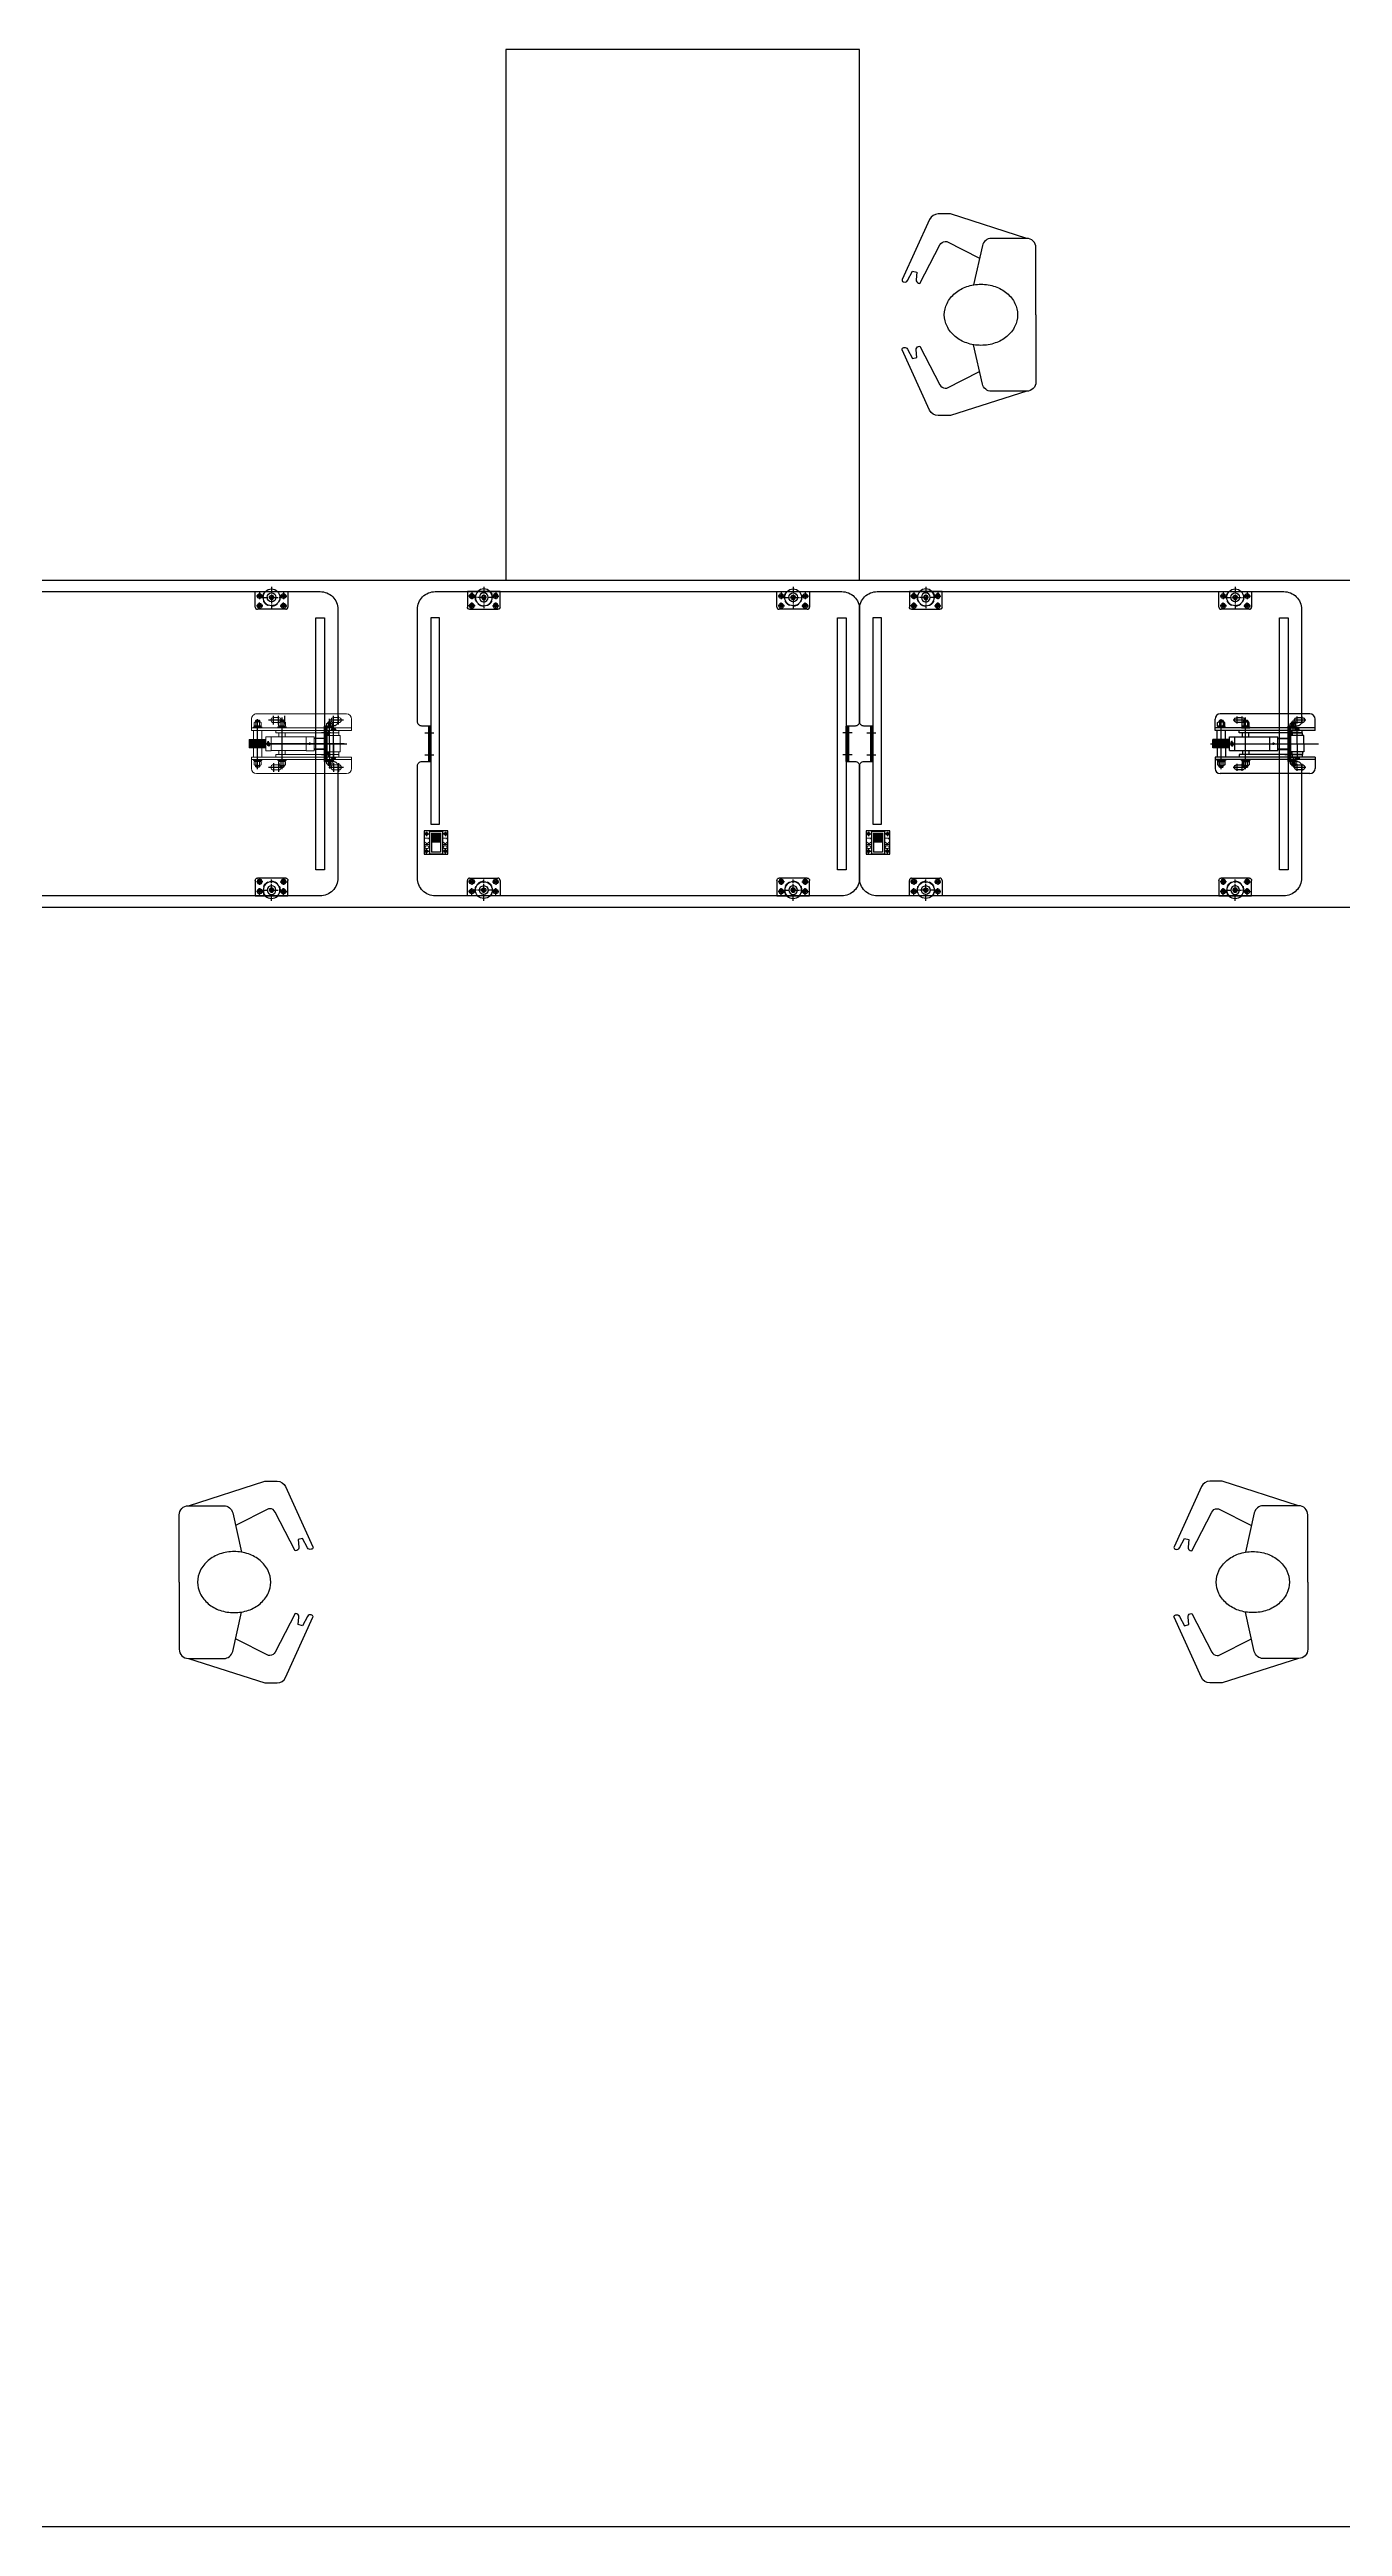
# Model space of a CAD drawing. Extents: x 539033 to 804858, y 468425 to 1263560.
# Drawn here: x 732643 to 735568, y 504839 to 510441 of the extents above; entities that cross this region are included whole.
import ezdxf

# ---------------------------------------------------------------- set-up
doc = ezdxf.new("R2010")
doc.units = 0
doc.header["$LTSCALE"] = 1000
doc.header["$MEASUREMENT"] = 0
for name, pattern in [('3', [5, 2.5, -1.25, 0, -1.25]), ('ACAD_ISO04W100', [30, 24, -3, 0, -3]), ('CENTER', [50.8, 31.75, -6.35, 6.35, -6.35]), ('CENTER2', [1.125, 0.75, -0.125, 0.125, -0.125]), ('CENTERX2', [4, 2.5, -0.5, 0.5, -0.5]), ('DASHDOT', [25.4, 12.7, -6.35, 0, -6.35]), ('DASHED', [0.75, 0.5, -0.25]), ('HIDDEN', [0.375, 0.25, -0.125])]:
    doc.linetypes.add(name, pattern=pattern)
doc.layers.get('0').update_dxf_attribs({"linetype": 'CONTINUOUS'})
for name, color, linetype in [('1', 1, 'DASHDOT'), ('11', 230, 'CONTINUOUS'), ('C', 1, 'CONTINUOUS'), ('DIM', 6, 'CONTINUOUS'), ('L2', 7, 'CONTINUOUS'), ('摄像头', 7, 'CONTINUOUS'), ('流水线', 4, 'CONTINUOUS')]:
    doc.layers.add(name, color=color, linetype=linetype)
for name, color, linetype, lineweight in [('3', 7, 'ACAD_ISO04W100', 15), ('7', 7, '3', 9), ('CAXA0', 7, 'CONTINUOUS', 25)]:
    doc.layers.add(name, color=color, linetype=linetype, lineweight=lineweight)
doc.styles.get("Standard").update_dxf_attribs({"font": 'txt.shx', "width": 0.7, "height": 500, "bigfont": 'hzdx.shx'})

# ---------------------------------------------------------------- blocks, each defined once
blk = doc.blocks.new('A$C02164963')
for p, q in [((0, 53), (0, 0)), ((53, 53), (0, 53)), ((11.5, 53), (11.5, 0)), ((11.5, 52), (41.5, 52)), ((11.5, 1), (41.5, 1)), ((16.5, 48.5), (16.5, 4.5)), ((36.5, 4.5), (16.5, 4.5)), ((36.5, 48.5), (36.5, 4.5)), ((41.5, 53), (41.5, 0)), ((53, 0), (53, 53)), ((0, 0), (53, 0))]:
    blk.add_line(p, q)
at = {"color": 1, "linetype": 'CENTER'}
for p, q in [((0, 46), (10, 46)), ((0, 7), (10, 7)), ((5, 51), (5, 41)), ((5, 2), (5, 12)), ((53, 46), (43, 46)), ((53, 7), (43, 7)), ((48, 51), (48, 41)), ((48, 2), (48, 12))]:
    blk.add_line(p, q, dxfattribs=at)
at = {"const_width": 20}
blk.add_lwpolyline([(26.5, 26.5), (26.5, 48.5)], dxfattribs=at)
for centre, radius in [((5, 46), 3), ((5, 7), 3), ((5, 46), 1.5), ((5, 7), 1.5), ((48, 46), 3), ((48, 7), 3), ((48, 46), 1.5), ((48, 7), 1.5)]:
    blk.add_circle(centre, radius)
at = {"text_generation_flag": 4}
for s, p in [('OK', (1.5, 11.8)), ('1', (1.7, 32.2)), ('1', (42.6, 32.2)), ('OK', (42.9, 11.8))]:
    blk.add_text(s, height=9, rotation=90, dxfattribs=at).set_placement(p)
blk = doc.blocks.new('A$C21B97B69')
at = {"color": 4}
for p, q in [((0, 40), (74, 40)), ((0, 5), (0, 40)), ((74, 40), (74, 5)), ((69, 0), (5, 0))]:
    blk.add_line(p, q, dxfattribs=at)
at = {"color": 1, "linetype": 'CENTER2', "ltscale": 0.02}
for p, q in [((17.2, 30), (2.7, 30)), ((17.2, 8), (2.7, 8)), ((10, 37.9), (10, 22.7)), ((10, 0.1), (10, 15.3)), ((13.6, 27), (60.4, 27)), ((32, 27), (41.8, 27)), ((37, 51), (37, 2.9)), ((56.8, 30), (71.3, 30)), ((56.8, 8), (71.3, 8)), ((64, 37.9), (64, 22.7)), ((64, 0.1), (64, 15.3))]:
    blk.add_line(p, q, dxfattribs=at)
at = {"color": 4}
for centre, radius in [((10, 30), 5.5), ((10, 8), 5.5), ((10, 30), 2.75), ((10, 8), 2.75), ((37, 27), 19), ((37, 27), 10), ((37, 27), 5), ((37, 27), 3.38), ((64, 30), 5.5), ((64, 8), 5.5), ((64, 30), 2.75), ((64, 8), 2.75)]:
    blk.add_circle(centre, radius, dxfattribs=at)
for centre, start, end in [((5, 5), 180, 270), ((69, 5), 270, 0)]:
    blk.add_arc(centre, 5, start, end, dxfattribs=at)
at = {"color": 4, "linetype": 'HIDDEN', "lineweight": 9, "ltscale": 0.06}
blk.add_arc((36.9, 27), 20, 139.3169, 40.6831, dxfattribs=at)
blk = doc.blocks.new('A$C2E146BF2')
h = blk.add_hatch()
h.set_pattern_fill('ANSI37', color=2, scale=15, style=0)
h.set_pattern_definition([(135, (109616.842, 27284.7453), (1.325825215, 1.325825215), []), (45, (109616.842, 27284.7453), (1.325825215, -1.325825215), [])])
h.paths.add_polyline_path([(30, 395), (25, 395), (25, 315), (30, 315)])
h = blk.add_hatch()
h.set_pattern_fill('ANSI37', color=2, scale=15, style=0)
h.set_pattern_definition([(45, (-108616.8856, 27284.7453), (-1.325825215, 1.325825215), []), (135, (-108616.8856, 27284.7453), (-1.325825215, -1.325825215), [])])
h.paths.add_polyline_path([(970, 395), (975, 395), (975, 315), (970, 315)])
at = {"color": 1, "linetype": 'CENTER'}
for p, q in [((16.4, 380), (37.3, 380)), ((983.5, 380), (962.6, 380)), ((16.4, 330), (37.3, 330)), ((983.5, 330), (962.6, 330))]:
    blk.add_line(p, q, dxfattribs=at)
at = {"color": 4}
blk.add_lwpolyline([(10, 395, -0.414214), (0, 405), (0, 659, -0.414214), (40, 699), (960, 699, -0.414214), (1000, 659), (1000, 405, -0.414214), (990, 395), (970, 395), (970, 315), (990, 315, -0.414214), (1000, 305), (1000, 51, -0.414214), (960, 11), (40, 11, -0.414214), (0, 51), (0, 305, -0.414214), (10, 315), (30, 315), (30, 395)], format="xyb", close=True, dxfattribs=at)
for points in [[(30, 395), (25, 395), (25, 315), (30, 315)], [(970, 395), (975, 395), (975, 315), (970, 315)]]:
    blk.add_lwpolyline(points, close=True, dxfattribs=at)
at = {"layer": 'CAXA0', "lineweight": 25}
for points in [[(30, 640), (30, 173.1), (50, 173.1), (50, 640)], [(950, 70), (950, 640), (970, 640), (970, 70)]]:
    blk.add_lwpolyline(points, close=True, dxfattribs=at)
at = {"linetype": 'ByBlock', "xscale": -1}
blk.add_blockref('A$C21B97B69', (187, 659), dxfattribs=at)
at = {"linetype": 'ByBlock'}
blk.add_blockref('A$C21B97B69', (813, 659), dxfattribs=at)
blk.add_blockref('A$C02164963', (15.4, 105))
at = {"linetype": 'ByBlock', "rotation": 180}
blk.add_blockref('A$C21B97B69', (187, 51), dxfattribs=at)
at = {"linetype": 'ByBlock', "xscale": -1, "rotation": 180}
blk.add_blockref('A$C21B97B69', (813, 51), dxfattribs=at)
blk = doc.blocks.new('工位')
at = {"layer": '11', "color": 230}
for points in [[(-208.3, -155.1), (-275, 53.2), (-275, 87.1, -0.294108), (-260.3, 109.9), (-95.9, 184.6, -0.446254), (-90.2, 182.1), (-89.5, 180, -0.364113), (-93.5, 170), (-119, 156.4), (-116, 144.5), (-95.4, 146.7, -0.368169), (-86.4, 140.6), (-85.3, 136.6), (-191, 82, 0.280456), (-200, 67.2), (-200, 63.5), (-154.3, -26.2)], [(208.3, -155.1), (275, 53.2), (275, 87.1, 0.294108), (260.3, 109.9), (95.9, 184.6, 0.446254), (90.2, 182.1), (89.5, 180, 0.364113), (93.5, 170), (119, 156.4), (116, 144.5), (95.4, 146.7, 0.368169), (86.4, 140.6), (85.3, 136.6), (191, 82, -0.280456), (200, 67.2), (200, 63.5), (154.3, -26.2)], [(0, -180.1), (-183.3, -180.1, -0.414214), (-208.3, -155.1), (-208.3, -58.4, -0.350404), (-188.9, -34.1), (-81.6, -9.8)], [(0, -180.1), (183.3, -180.1, 0.414214), (208.3, -155.1), (208.3, -58.4, 0.350404), (188.9, -34.1), (81.6, -9.8)]]:
    blk.add_lwpolyline(points, format="xyb", dxfattribs=at)
blk.add_lwpolyline([(0, 69.9, 0.115836), (-31.1, 62.6, 0.104065), (-58.9, 40.6, 0.09084), (-76.8, 8.9, 0.083285), (-83.3, -30.1, 0.083285), (-76.8, -69.2, 0.09084), (-58.9, -100.8, 0.104065), (-31.1, -122.8, 0.115836), (0, -130.1, 0.115836), (31.1, -122.8, 0.104065), (58.9, -100.8, 0.09084), (76.8, -69.2, 0.083285), (83.3, -30.1, 0.083285), (76.8, 8.9, 0.09084), (58.9, 40.6, 0.104065), (31.1, 62.6, 0.115836)], format="xyb", close=True, dxfattribs=at)
blk = doc.blocks.new('A$C048B24C4')
blk.add_blockref('工位', (275, 180.1))
blk = doc.blocks.new('555')
at = {"xscale": -1, "rotation": 180}
blk.add_blockref('A$C048B24C4', (-275, 250), dxfattribs=at)
blk = doc.blocks.new('A$C2E7C497D')
at = {"xscale": -1}
blk.add_blockref('555', (275, 114.8), dxfattribs=at)
blk = doc.blocks.new('A$C64297987')
at = {"layer": '流水线', "linetype": 'DASHED', "rotation": 180}
blk.add_blockref('A$C2E7C497D', (550, 364.8), dxfattribs=at)
blk = doc.blocks.new('A$C1BEA0190')
at = {"layer": '流水线', "linetype": 'DASHED'}
blk.add_blockref('A$C64297987', (0, 0), dxfattribs=at)
blk = doc.blocks.new('A$C31781135')
at = {"layer": 'C', "color": 7, "linetype": 'Continuous', "xscale": -0.6, "yscale": 0.6, "zscale": 0.6, "rotation": 180}
blk.add_blockref('A$C1BEA0190', (0, 218.9), dxfattribs=at)
blk = doc.blocks.new('A$C5F623BC8')
at = {"layer": 'DIM', "linetype": 'Continuous', "xscale": 3.6, "yscale": 3.6, "zscale": 3.6}
blk.add_blockref('A$C31781135', (0, 0), dxfattribs=at)
blk = doc.blocks.new('A$C3CBE0720')
at = {"layer": '7', "linetype": 'Continuous', "xscale": -0.384, "yscale": 0.384, "zscale": 0.384, "rotation": 180}
blk.add_blockref('A$C5F623BC8', (0, 302.6), dxfattribs=at)
blk = doc.blocks.new('A$C55651892')
at = {"linetype": 'ByBlock'}
blk.add_blockref('A$C3CBE0720', (0, 0), dxfattribs=at)
blk = doc.blocks.new('A$C458E0670')
at = {"linetype": 'ByBlock', "xscale": -1}
blk.add_blockref('A$C55651892', (456.2, 0), dxfattribs=at)
blk = doc.blocks.new('0')
at = {"layer": 'L2', "rotation": 90}
blk.add_blockref('A$C458E0670', (-163.5, -202.4), dxfattribs=at)
blk = doc.blocks.new('A$C0F10309A')
at = {"color": 5, "linetype": 'DASHED', "xscale": -1, "rotation": 270}
blk.add_blockref('0', (202.4, 466), dxfattribs=at)
blk = doc.blocks.new('A$C226D065B')
at = {"xscale": -1, "rotation": 180}
blk.add_blockref('A$C0F10309A', (0, 302.6), dxfattribs=at)
blk = doc.blocks.new('A$C4D7979D7')
at = {"layer": '1', "linetype": 'CENTERX2'}
for p, q in [((18.2, 121), (51.6, 121)), ((29.1, 111.2), (29.1, 130.7)), ((40.7, 111.2), (40.7, 130.7)), ((50, 67.5), (50, 123.5)), ((154.2, 121), (187.6, 121)), ((157.1, 125), (157.1, 8.3)), ((165.1, 111.2), (165.1, 130.7)), ((176.7, 111.2), (176.7, 130.7)), ((212.4, 124.7), (212.4, 11.7)), ((232.4, 67.5), (10.9, 67.5)), ((16.9, 67.5), (232.3, 67.5)), ((40.8, 106.5), (40.8, 24.5)), ((40.8, 67.5), (40.8, 104.6)), ((40.8, 67.5), (40.8, 30.3)), ((50, 67.5), (50, 11.5)), ((94, 69.8), (94, 64.8)), ((187.7, 72.4), (187.7, 61.8)), ((18.2, 14), (51.6, 14)), ((29.1, 23.7), (29.1, 4.2)), ((40.7, 23.7), (40.7, 4.2)), ((151.2, 23.7), (151.2, 4.2)), ((154.2, 14), (187.6, 14)), ((165.1, 23.7), (165.1, 4.2)), ((176.7, 23.7), (176.7, 4.2))]:
    blk.add_line(p, q, dxfattribs=at)
at = {"layer": '3', "linetype": 'Continuous'}
for p, q in [((0, 97.7), (0, 123.3)), ((11.6, 134.9), (214.7, 134.9)), ((43.6, 112.6), (46.5, 114.3)), ((43.6, 107.2), (43.6, 112.6)), ((56.4, 112.6), (43.6, 112.6)), ((46.5, 115.5), (47.7, 116.7)), ((46.5, 114.3), (46.5, 115.5)), ((53.5, 115.5), (46.5, 115.5)), ((53.5, 114.3), (46.5, 114.3)), ((47.7, 114.3), (47.7, 116.7)), ((52.3, 116.7), (47.7, 116.7)), ((47.7, 107.2), (47.7, 112.6)), ((52.3, 114.3), (52.3, 116.7)), ((53.5, 115.5), (52.3, 116.7)), ((52.3, 107.2), (52.3, 112.6)), ((53.5, 114.3), (53.5, 115.5)), ((56.4, 112.6), (53.5, 114.3)), ((56.4, 107.2), (56.4, 112.6)), ((149, 115.4), (151.9, 117.1)), ((149, 107.8), (149, 115.4)), ((162.4, 117.1), (151.9, 117.1)), ((152.5, 119.4), (153.7, 120.6)), ((161.8, 119.4), (152.5, 119.4)), ((152.5, 119.4), (152.5, 117.1)), ((153.1, 115.4), (153.1, 107.8)), ((160.6, 120.6), (153.7, 120.6)), ((153.7, 120.6), (153.7, 117.1)), ((160.6, 120.6), (160.6, 117.1)), ((160.6, 120.6), (161.8, 119.4)), ((161.2, 115.4), (161.2, 107.8)), ((161.8, 119.4), (161.8, 117.1)), ((165.3, 115.4), (162.4, 117.1)), ((165.3, 107.8), (165.3, 115.4)), ((204.2, 115.4), (207.1, 117.1)), ((204.2, 107.8), (204.2, 115.4)), ((217.6, 117.1), (207.1, 117.1)), ((207.7, 119.4), (208.9, 120.6)), ((217, 119.4), (207.7, 119.4)), ((207.7, 119.4), (207.7, 117.1)), ((208.3, 115.4), (208.3, 107.8)), ((208.9, 120.6), (208.9, 117.1)), ((215.8, 120.6), (208.9, 120.6)), ((215.8, 120.6), (215.8, 117.1)), ((215.8, 120.6), (217, 119.4)), ((216.4, 115.4), (216.4, 107.8)), ((217, 119.4), (217, 117.1)), ((220.5, 115.4), (217.6, 117.1)), ((220.5, 107.8), (220.5, 115.4)), ((226.3, 97.7), (226.3, 123.3)), ((0, 103.5), (226.3, 103.5)), ((0, 97.7), (226.3, 97.7)), ((25.7, 67.5), (25.7, 86.1)), ((25.7, 86.1), (55.9, 86.1)), ((25.7, 67.5), (25.7, 48.8)), ((28.7, 86.1), (28.7, 91.9)), ((52, 91.9), (28.7, 91.9)), ((29, 91.9), (29, 97.7)), ((29, 91.9), (171.5, 91.9)), ((46.6, 98.9), (34.9, 98.9)), ((34.9, 97.7), (34.9, 98.9)), ((36.1, 98.9), (36.1, 101.2)), ((45.5, 101.2), (36.1, 101.2)), ((45.2, 98.9), (36.4, 98.9)), ((45.2, 97.7), (36.4, 97.7)), ((59.3, 97.7), (40.7, 97.7)), ((43, 103.5), (43, 105.4)), ((57, 105.4), (43, 105.4)), ((57, 103.5), (43, 103.5)), ((56.4, 107.2), (43.6, 107.2)), ((44.5, 105.4), (44.5, 107.2)), ((45.5, 98.9), (45.5, 101.2)), ((46.6, 97.7), (46.6, 98.9)), ((48.2, 107.2), (50, 105.4)), ((50, 107.2), (51.9, 105.4)), ((52, 91.9), (52, 97.7)), ((52, 91.9), (52, 86.1)), ((52.3, 86.1), (52.3, 91.9)), ((53.5, 86.1), (53.5, 91.9)), ((55.5, 105.4), (55.5, 107.2)), ((55.9, 67.5), (55.9, 86.1)), ((59.1, 73.3), (55.9, 73.3)), ((55.9, 67.5), (55.9, 48.8)), ((59.1, 61.6), (55.9, 61.6)), ((57, 103.5), (57, 105.4)), ((59.1, 80.2), (59.1, 54.7)), ((84.7, 80.2), (59.1, 80.2)), ((84.7, 79.1), (59.1, 79.1)), ((84.7, 83.2), (84.7, 51.8)), ((102.7, 83.2), (84.7, 83.2)), ((102.7, 83.2), (102.7, 51.8)), ((181.8, 82.9), (102.7, 82.9)), ((166.4, 105.4), (147.8, 105.4)), ((147.8, 103.5), (147.8, 105.4)), ((166.4, 103.5), (147.8, 103.5)), ((165.3, 107.8), (149, 107.8)), ((150.2, 105.4), (150.2, 107.8)), ((150.2, 82.9), (150.2, 91.9)), ((154.7, 107.8), (157.1, 105.4)), ((157.1, 107.8), (159.6, 105.4)), ((164.1, 105.4), (164.1, 107.8)), ((164.1, 82.9), (164.1, 91.9)), ((166.4, 105.4), (166.4, 103.5)), ((171.5, 91.9), (171.5, 97.7)), ((181.8, 83.2), (181.8, 51.8)), ((193.5, 83.2), (181.8, 83.2)), ((193.5, 83.2), (193.5, 51.8)), ((193.5, 76.8), (231.3, 76.8)), ((193.5, 58.2), (231.3, 58.2)), ((196.4, 76.8), (196.4, 58.2)), ((197.8, 76.8), (197.8, 58.2)), ((199.3, 76.8), (199.3, 58.2)), ((200.7, 76.8), (200.7, 58.2)), ((202.2, 76.8), (202.2, 58.2)), ((203.1, 103.5), (203.1, 105.4)), ((207.7, 105.4), (203.1, 105.4)), ((203.1, 76.8), (203.1, 97.7)), ((203.1, 58.2), (203.1, 37.2)), ((203.6, 76.8), (203.6, 58.2)), ((220.5, 107.8), (204.2, 107.8)), ((205.1, 76.8), (205.1, 58.2)), ((205.4, 105.4), (205.4, 107.8)), ((218.2, 104.7), (206.2, 104.7)), ((206.2, 103.5), (206.2, 104.7)), ((206.5, 76.8), (206.5, 58.2)), ((207.7, 104.7), (207.7, 107)), ((217, 107), (207.7, 107)), ((216.8, 104.7), (207.9, 104.7)), ((208, 76.8), (208, 58.2)), ((209.4, 76.8), (209.4, 58.2)), ((209.9, 107.8), (210.7, 107)), ((210.9, 76.8), (210.9, 58.2)), ((212.4, 107.8), (213.2, 107)), ((212.4, 76.8), (212.4, 58.2)), ((213.8, 76.8), (213.8, 58.2)), ((215.3, 76.8), (215.3, 58.2)), ((216.7, 76.8), (216.7, 58.2)), ((217, 104.7), (217, 107)), ((221.7, 105.4), (217, 105.4)), ((218.2, 103.5), (218.2, 104.7)), ((218.2, 76.8), (218.2, 58.2)), ((219.3, 105.4), (219.3, 107.8)), ((219.6, 76.8), (219.6, 58.2)), ((221.1, 76.8), (221.1, 58.2)), ((221.7, 105.4), (221.7, 103.5)), ((221.7, 76.8), (221.7, 97.7)), ((221.7, 58.2), (221.7, 37.2)), ((222.5, 76.8), (222.5, 58.2)), ((224, 76.8), (224, 58.2)), ((225.4, 76.8), (225.4, 58.2)), ((226.9, 76.8), (226.9, 58.2)), ((228.3, 76.8), (228.3, 58.2)), ((229.8, 76.8), (229.8, 58.2)), ((231.3, 76.8), (231.3, 58.2)), ((0, 37.2), (226.3, 37.2)), ((0, 37.2), (0, 11.6)), ((0, 31.4), (226.3, 31.4)), ((25.7, 48.8), (55.9, 48.8)), ((28.7, 48.8), (28.7, 43)), ((52, 43), (28.7, 43)), ((29, 43), (171.5, 43)), ((29, 43), (29, 37.2)), ((35, 37.2), (35, 36.1)), ((46.6, 36.1), (35, 36.1)), ((36.1, 36.1), (36.1, 33.7)), ((45.5, 33.7), (36.1, 33.7)), ((45.2, 37.2), (36.4, 37.2)), ((45.2, 36.1), (36.4, 36.1)), ((59.3, 37.2), (40.7, 37.2)), ((57, 31.4), (43, 31.4)), ((43, 31.4), (43, 29.5)), ((57, 29.5), (43, 29.5)), ((56.4, 27.7), (43.6, 27.7)), ((43.6, 27.7), (43.6, 22.3)), ((56.4, 22.3), (43.6, 22.3)), ((43.6, 22.3), (46.5, 20.6)), ((44.5, 29.5), (44.5, 27.7)), ((45.5, 36.1), (45.5, 33.7)), ((53.5, 20.6), (46.5, 20.6)), ((46.5, 20.6), (46.5, 19.4)), ((46.5, 19.4), (47.7, 18.3)), ((53.5, 19.4), (46.5, 19.4)), ((46.6, 37.2), (46.6, 36.1)), ((47.7, 27.7), (47.7, 22.3)), ((47.7, 20.6), (47.7, 18.3)), ((52.3, 18.3), (47.7, 18.3)), ((48.2, 27.7), (50, 29.5)), ((50, 27.7), (51.9, 29.5)), ((52, 43), (52, 48.8)), ((52, 43), (52, 37.2)), ((52.3, 48.8), (52.3, 43)), ((52.3, 27.7), (52.3, 22.3)), ((52.3, 20.6), (52.3, 18.3)), ((53.5, 19.4), (52.3, 18.3)), ((53.5, 48.8), (53.5, 43)), ((56.4, 22.3), (53.5, 20.6)), ((53.5, 20.6), (53.5, 19.4)), ((55.5, 29.5), (55.5, 27.7)), ((56.4, 27.7), (56.4, 22.3)), ((57, 31.4), (57, 29.5)), ((84.7, 55.8), (59.1, 55.8)), ((84.7, 54.7), (59.1, 54.7)), ((102.7, 51.8), (84.7, 51.8)), ((181.8, 52), (102.7, 52)), ((166.4, 31.4), (147.8, 31.4)), ((147.8, 31.4), (147.8, 29.5)), ((166.4, 29.5), (147.8, 29.5)), ((165.3, 27.1), (149, 27.1)), ((149, 27.1), (149, 19.5)), ((149, 19.5), (151.9, 17.8)), ((150.2, 52), (150.2, 43)), ((150.2, 29.5), (150.2, 27.1)), ((162.4, 17.8), (151.9, 17.8)), ((152.5, 15.5), (152.5, 17.8)), ((161.8, 15.5), (152.5, 15.5)), ((152.5, 15.5), (153.7, 14.3)), ((153.1, 19.5), (153.1, 27.1)), ((153.7, 14.3), (153.7, 17.8)), ((160.6, 14.3), (153.7, 14.3)), ((154.7, 27.1), (157.1, 29.5)), ((157.1, 27.1), (159.6, 29.5)), ((160.6, 14.3), (160.6, 17.8)), ((160.6, 14.3), (161.8, 15.5)), ((161.2, 19.5), (161.2, 27.1)), ((161.8, 15.5), (161.8, 17.8)), ((165.3, 19.5), (162.4, 17.8)), ((164.1, 52), (164.1, 43)), ((164.1, 29.5), (164.1, 27.1)), ((165.3, 27.1), (165.3, 19.5)), ((166.4, 29.5), (166.4, 31.4)), ((171.5, 43), (171.5, 37.2)), ((193.5, 51.8), (181.8, 51.8)), ((203.1, 31.4), (203.1, 29.5)), ((207.7, 29.5), (203.1, 29.5)), ((204.2, 27.1), (204.2, 19.5)), ((220.5, 27.1), (204.2, 27.1)), ((204.2, 19.5), (207.1, 17.8)), ((205.4, 29.5), (205.4, 27.1)), ((206.4, 31.4), (206.4, 30.2)), ((218.2, 30.2), (206.4, 30.2)), ((217.6, 17.8), (207.1, 17.8)), ((207.7, 30.2), (207.7, 27.9)), ((217, 27.9), (207.7, 27.9)), ((207.7, 15.5), (207.7, 17.8)), ((217, 15.5), (207.7, 15.5)), ((207.7, 15.5), (208.9, 14.3)), ((216.8, 30.2), (207.9, 30.2)), ((208.3, 19.5), (208.3, 27.1)), ((208.9, 14.3), (208.9, 17.8)), ((215.8, 14.3), (208.9, 14.3)), ((209.9, 27.1), (210.7, 27.9)), ((212.4, 27.1), (213.2, 27.9)), ((215.8, 14.3), (215.8, 17.8)), ((215.8, 14.3), (217, 15.5)), ((216.4, 19.5), (216.4, 27.1)), ((217, 30.2), (217, 27.9)), ((221.7, 29.5), (217, 29.5)), ((217, 15.5), (217, 17.8)), ((220.5, 19.5), (217.6, 17.8)), ((218.2, 31.4), (218.2, 30.2)), ((219.3, 29.5), (219.3, 27.1)), ((220.5, 27.1), (220.5, 19.5)), ((221.7, 29.5), (221.7, 31.4)), ((226.3, 37.2), (226.3, 11.6)), ((11.6, 0), (214.7, 0))]:
    blk.add_line(p, q, dxfattribs=at)
for points in [[(40.7, 115.1), (29.1, 115.1, -1), (29.1, 126.8), (40.7, 126.8, -1)], [(176.7, 115.1), (165.1, 115.1, -1), (165.1, 126.8), (176.7, 126.8, -1)], [(40.7, 8.1), (29.1, 8.1, -1), (29.1, 19.8), (40.7, 19.8, -1)], [(176.7, 8.1), (165.1, 8.1, -1), (165.1, 19.8), (176.7, 19.8, -1)]]:
    blk.add_lwpolyline(points, format="xyb", close=True, dxfattribs=at)
blk.add_lwpolyline([(92.6, 67.5), (93.3, 66.2), (94.8, 66.2), (95.5, 67.5), (94.8, 68.7), (93.3, 68.7)], close=True, dxfattribs=at)
blk.add_circle((94, 67.5), 1.47, dxfattribs=at)
for centre, radius, start, end in [((11.6, 123.3), 11.6, 90, 180), ((45.6, 110.5), 2.88, 44.9863, 106.9138), ((50, 111.2), 2.71, 30.8315, 149.1685), ((54.4, 110.5), 2.88, 73.0862, 135.0137), ((151, 113.3), 2.88, 44.9863, 106.9138), ((157.2, 111.5), 5.65, 90.1385, 136.2587), ((157.1, 111.5), 5.65, 43.7413, 89.8615), ((163.2, 113.3), 2.88, 73.0862, 135.0137), ((206.3, 113.3), 2.88, 44.9863, 106.9138), ((212.4, 111.5), 5.65, 90.1385, 136.2587), ((212.3, 111.5), 5.65, 43.7413, 89.8615), ((214.7, 123.3), 11.6, 0, 90), ((218.5, 113.3), 2.88, 73.0862, 135.0137), ((11.6, 11.6), 11.6, 180, 270), ((45.6, 24.4), 2.88, 253.0862, 315.0137), ((50, 23.7), 2.71, 210.8315, 329.1685), ((54.4, 24.4), 2.88, 224.9863, 286.9138), ((151, 21.6), 2.88, 253.0862, 315.0137), ((157.2, 23.4), 5.65, 223.7413, 269.8615), ((157.1, 23.4), 5.65, 270.1385, 316.2587), ((163.2, 21.6), 2.88, 224.9863, 286.9138), ((206.3, 21.6), 2.88, 253.0862, 315.0137), ((212.4, 23.4), 5.65, 223.7413, 269.8615), ((212.3, 23.4), 5.65, 270.1385, 316.2587), ((214.7, 11.6), 11.6, 270, 0), ((218.5, 21.6), 2.88, 224.9863, 286.9138)]:
    blk.add_arc(centre, radius, start, end, dxfattribs=at)
for major_axis, ratio, start_param, end_param in [((0, 5.23), 0.646868, 2.866308, 7.562214), ((0, 3.29), 0.665997, 3.141593, 9.424778)]:
    blk.add_ellipse((187.7, 67.5), major_axis=major_axis, ratio=ratio, start_param=start_param, end_param=end_param, dxfattribs=at)
blk = doc.blocks.new('A$C5C495115')
at = {"color": 6}
for p, q in [((10.2, 97.7), (10.2, 123.3)), ((16, 115.4), (18.9, 117.1)), ((16, 107.8), (16, 115.4)), ((18.9, 117.1), (29.4, 117.1)), ((20.6, 120.6), (19.5, 119.4)), ((19.5, 119.4), (19.5, 117.1)), ((19.5, 119.4), (28.8, 119.4)), ((20.1, 115.4), (20.1, 107.8)), ((20.6, 120.6), (27.6, 120.6)), ((20.6, 120.6), (20.6, 117.1)), ((224.9, 134.9), (21.8, 134.9)), ((28.8, 119.4), (27.6, 120.6)), ((27.6, 120.6), (27.6, 117.1)), ((28.2, 115.4), (28.2, 107.8)), ((28.8, 119.4), (28.8, 117.1)), ((32.3, 115.4), (29.4, 117.1)), ((32.3, 107.8), (32.3, 115.4)), ((71.2, 115.4), (74.1, 117.1)), ((71.2, 107.8), (71.2, 115.4)), ((74.1, 117.1), (84.6, 117.1)), ((75.9, 120.6), (74.7, 119.4)), ((74.7, 119.4), (84, 119.4)), ((74.7, 119.4), (74.7, 117.1)), ((75.3, 115.4), (75.3, 107.8)), ((75.9, 120.6), (82.8, 120.6)), ((75.9, 120.6), (75.9, 117.1)), ((84, 119.4), (82.8, 120.6)), ((82.8, 120.6), (82.8, 117.1)), ((83.4, 115.4), (83.4, 107.8)), ((84, 119.4), (84, 117.1)), ((87.5, 115.4), (84.6, 117.1)), ((87.5, 107.8), (87.5, 115.4)), ((180.1, 112.6), (183, 114.3)), ((180.1, 112.6), (192.9, 112.6)), ((180.1, 107.2), (180.1, 112.6)), ((183, 115.5), (184.1, 116.7)), ((183, 115.5), (190, 115.5)), ((183, 114.3), (183, 115.5)), ((183, 114.3), (190, 114.3)), ((184.1, 116.7), (188.8, 116.7)), ((184.1, 114.3), (184.1, 116.7)), ((184.1, 107.2), (184.1, 112.6)), ((190, 115.5), (188.8, 116.7)), ((188.8, 114.3), (188.8, 116.7)), ((188.8, 107.2), (188.8, 112.6)), ((190, 114.3), (190, 115.5)), ((192.9, 112.6), (190, 114.3)), ((192.9, 107.2), (192.9, 112.6)), ((236.5, 97.7), (236.5, 123.3)), ((5.2, 58.2), (5.2, 76.8)), ((43, 76.8), (5.2, 76.8)), ((43, 58.2), (5.2, 58.2)), ((6.7, 58.2), (6.7, 76.8)), ((8.1, 58.2), (8.1, 76.8)), ((9.6, 58.2), (9.6, 76.8)), ((236.5, 103.5), (10.2, 103.5)), ((236.5, 97.7), (10.2, 97.7)), ((11, 58.2), (11, 76.8)), ((12.5, 58.2), (12.5, 76.8)), ((13.9, 58.2), (13.9, 76.8)), ((14.8, 105.4), (19.5, 105.4)), ((14.8, 105.4), (14.8, 103.5)), ((14.8, 76.8), (14.8, 97.7)), ((14.8, 58.2), (14.8, 37.2)), ((15.4, 58.2), (15.4, 76.8)), ((16, 107.8), (32.3, 107.8)), ((16.9, 58.2), (16.9, 76.8)), ((17.1, 105.4), (17.1, 107.8)), ((18.3, 104.7), (30.1, 104.7)), ((18.3, 103.5), (18.3, 104.7)), ((18.3, 58.2), (18.3, 76.8)), ((19.5, 104.7), (19.5, 107)), ((19.5, 107), (28.8, 107)), ((19.7, 104.7), (28.5, 104.7)), ((19.8, 58.2), (19.8, 76.8)), ((21.2, 58.2), (21.2, 76.8)), ((22.7, 58.2), (22.7, 76.8)), ((24.1, 107.8), (23.3, 107)), ((24.1, 58.2), (24.1, 76.8)), ((25.6, 58.2), (25.6, 76.8)), ((26.6, 107.8), (25.8, 107)), ((27, 58.2), (27, 76.8)), ((28.5, 58.2), (28.5, 76.8)), ((28.8, 104.7), (28.8, 107)), ((28.8, 105.4), (33.4, 105.4)), ((29.9, 58.2), (29.9, 76.8)), ((30.1, 103.5), (30.1, 104.7)), ((31.1, 105.4), (31.1, 107.8)), ((31.4, 58.2), (31.4, 76.8)), ((32.8, 58.2), (32.8, 76.8)), ((33.4, 103.5), (33.4, 105.4)), ((33.4, 76.8), (33.4, 97.7)), ((33.4, 58.2), (33.4, 37.2)), ((34.3, 58.2), (34.3, 76.8)), ((35.8, 58.2), (35.8, 76.8)), ((37.2, 58.2), (37.2, 76.8)), ((38.7, 58.2), (38.7, 76.8)), ((40.1, 58.2), (40.1, 76.8)), ((43, 51.8), (43, 83.2)), ((43, 83.2), (54.7, 83.2)), ((48.8, 62.5), (48.8, 73.1)), ((54.7, 51.8), (54.7, 83.2)), ((54.7, 82.9), (133.7, 82.9)), ((64.9, 91.9), (64.9, 97.7)), ((207.5, 91.9), (64.9, 91.9)), ((70, 105.4), (88.6, 105.4)), ((70, 105.4), (70, 103.5)), ((70, 103.5), (88.6, 103.5)), ((71.2, 107.8), (87.5, 107.8)), ((72.4, 105.4), (72.4, 107.8)), ((72.4, 82.9), (72.4, 91.9)), ((79.3, 107.8), (76.9, 105.4)), ((81.8, 107.8), (79.3, 105.4)), ((86.3, 105.4), (86.3, 107.8)), ((86.3, 82.9), (86.3, 91.9)), ((88.6, 103.5), (88.6, 105.4)), ((133.7, 51.8), (133.7, 83.2)), ((133.7, 83.2), (151.8, 83.2)), ((142.5, 65.1), (142.5, 70.1)), ((151.8, 51.8), (151.8, 83.2)), ((151.8, 80.2), (177.4, 80.2)), ((151.8, 79.1), (177.4, 79.1)), ((177.2, 97.7), (195.8, 97.7)), ((177.4, 54.7), (177.4, 80.2)), ((177.4, 73.3), (180.6, 73.3)), ((177.4, 61.6), (180.6, 61.6)), ((179.5, 105.4), (193.4, 105.4)), ((179.5, 103.5), (179.5, 105.4)), ((179.5, 103.5), (193.4, 103.5)), ((180.1, 107.2), (192.9, 107.2)), ((210.8, 86.1), (180.6, 86.1)), ((180.6, 67.5), (180.6, 86.1)), ((180.6, 67.5), (180.6, 48.8)), ((181, 105.4), (181, 107.2)), ((183, 86.1), (183, 91.9)), ((184.1, 86.1), (184.1, 91.9)), ((184.5, 91.9), (184.5, 97.7)), ((184.5, 91.9), (184.5, 86.1)), ((184.5, 91.9), (207.8, 91.9)), ((186.5, 107.2), (184.6, 105.4)), ((188.3, 107.2), (186.5, 105.4)), ((189.9, 97.7), (189.9, 98.9)), ((189.9, 98.9), (201.5, 98.9)), ((191, 101.2), (200.3, 101.2)), ((191, 98.9), (191, 101.2)), ((191.3, 98.9), (200.1, 98.9)), ((191.3, 97.7), (200.1, 97.7)), ((191.9, 105.4), (191.9, 107.2)), ((193.4, 103.5), (193.4, 105.4)), ((200.3, 98.9), (200.3, 101.2)), ((201.5, 97.7), (201.5, 98.9)), ((207.5, 91.9), (207.5, 97.7)), ((207.8, 86.1), (207.8, 91.9)), ((210.8, 67.5), (210.8, 86.1)), ((210.8, 67.5), (210.8, 48.8)), ((236.5, 37.2), (10.2, 37.2)), ((10.2, 37.2), (10.2, 11.6)), ((236.5, 31.4), (10.2, 31.4)), ((14.8, 29.5), (14.8, 31.4)), ((14.8, 29.5), (19.5, 29.5)), ((16, 27.1), (32.3, 27.1)), ((16, 27.1), (16, 19.5)), ((16, 19.5), (18.9, 17.8)), ((17.1, 29.5), (17.1, 27.1)), ((18.3, 31.4), (18.3, 30.2)), ((18.3, 30.2), (30.3, 30.2)), ((18.9, 17.8), (29.4, 17.8)), ((19.5, 30.2), (19.5, 27.9)), ((19.5, 27.9), (28.8, 27.9)), ((19.5, 15.5), (19.5, 17.8)), ((20.6, 14.3), (19.5, 15.5)), ((19.5, 15.5), (28.8, 15.5)), ((19.7, 30.2), (28.5, 30.2)), ((20.1, 19.5), (20.1, 27.1)), ((20.6, 14.3), (20.6, 17.8)), ((20.6, 14.3), (27.6, 14.3)), ((24.1, 27.1), (23.3, 27.9)), ((26.6, 27.1), (25.8, 27.9)), ((27.6, 14.3), (27.6, 17.8)), ((28.8, 15.5), (27.6, 14.3)), ((28.2, 19.5), (28.2, 27.1)), ((28.8, 30.2), (28.8, 27.9)), ((28.8, 29.5), (33.4, 29.5)), ((28.8, 15.5), (28.8, 17.8)), ((32.3, 19.5), (29.4, 17.8)), ((30.3, 31.4), (30.3, 30.2)), ((31.1, 29.5), (31.1, 27.1)), ((32.3, 27.1), (32.3, 19.5)), ((33.4, 31.4), (33.4, 29.5)), ((43, 51.8), (54.7, 51.8)), ((54.7, 52), (133.7, 52)), ((207.5, 43), (64.9, 43)), ((64.9, 43), (64.9, 37.2)), ((70, 31.4), (88.6, 31.4)), ((70, 29.5), (70, 31.4)), ((70, 29.5), (88.6, 29.5)), ((71.2, 27.1), (87.5, 27.1)), ((71.2, 27.1), (71.2, 19.5)), ((71.2, 19.5), (74.1, 17.8)), ((72.4, 52), (72.4, 43)), ((72.4, 29.5), (72.4, 27.1)), ((74.1, 17.8), (84.6, 17.8)), ((74.7, 15.5), (74.7, 17.8)), ((74.7, 15.5), (84, 15.5)), ((75.9, 14.3), (74.7, 15.5)), ((75.3, 19.5), (75.3, 27.1)), ((75.9, 14.3), (75.9, 17.8)), ((75.9, 14.3), (82.8, 14.3)), ((79.3, 27.1), (76.9, 29.5)), ((81.8, 27.1), (79.3, 29.5)), ((82.8, 14.3), (82.8, 17.8)), ((84, 15.5), (82.8, 14.3)), ((83.4, 19.5), (83.4, 27.1)), ((84, 15.5), (84, 17.8)), ((87.5, 19.5), (84.6, 17.8)), ((86.3, 52), (86.3, 43)), ((86.3, 29.5), (86.3, 27.1)), ((87.5, 27.1), (87.5, 19.5)), ((88.6, 31.4), (88.6, 29.5)), ((133.7, 51.8), (151.8, 51.8)), ((151.8, 55.8), (177.4, 55.8)), ((151.8, 54.7), (177.4, 54.7)), ((177.2, 37.2), (195.8, 37.2)), ((179.5, 31.4), (179.5, 29.5)), ((179.5, 31.4), (193.4, 31.4)), ((179.5, 29.5), (193.4, 29.5)), ((180.1, 27.7), (180.1, 22.3)), ((180.1, 27.7), (192.9, 27.7)), ((180.1, 22.3), (183, 20.6)), ((180.1, 22.3), (192.9, 22.3)), ((210.8, 48.8), (180.6, 48.8)), ((181, 29.5), (181, 27.7)), ((183, 48.8), (183, 43)), ((183, 20.6), (183, 19.4)), ((183, 20.6), (190, 20.6)), ((183, 19.4), (190, 19.4)), ((183, 19.4), (184.1, 18.3)), ((184.1, 48.8), (184.1, 43)), ((184.1, 27.7), (184.1, 22.3)), ((184.1, 20.6), (184.1, 18.3)), ((184.1, 18.3), (188.8, 18.3)), ((184.5, 43), (184.5, 48.8)), ((184.5, 43), (184.5, 37.2)), ((184.5, 43), (207.8, 43)), ((186.5, 27.7), (184.6, 29.5)), ((188.3, 27.7), (186.5, 29.5)), ((188.8, 27.7), (188.8, 22.3)), ((188.8, 20.6), (188.8, 18.3)), ((190, 19.4), (188.8, 18.3)), ((189.9, 37.2), (189.9, 36.1)), ((189.9, 36.1), (201.6, 36.1)), ((192.9, 22.3), (190, 20.6)), ((190, 20.6), (190, 19.4)), ((191, 36.1), (191, 33.7)), ((191, 33.7), (200.3, 33.7)), ((191.3, 37.2), (200.1, 37.2)), ((191.3, 36.1), (200.1, 36.1)), ((191.9, 29.5), (191.9, 27.7)), ((192.9, 27.7), (192.9, 22.3)), ((193.4, 31.4), (193.4, 29.5)), ((200.3, 36.1), (200.3, 33.7)), ((201.6, 37.2), (201.6, 36.1)), ((207.5, 43), (207.5, 37.2)), ((207.8, 48.8), (207.8, 43)), ((236.5, 37.2), (236.5, 11.6)), ((224.9, 0), (21.8, 0))]:
    blk.add_line(p, q, dxfattribs=at)
at = {"color": 1, "linetype": 'CENTER'}
for p, q in [((24.1, 10.2), (24.1, 123.2)), ((79.8, 121), (51.4, 121)), ((59.8, 113.2), (59.8, 128.7)), ((71.4, 113.2), (71.4, 128.7)), ((79.3, 9.9), (79.3, 126.7)), ((186.5, 98.8), (186.5, 119.9)), ((215.8, 121), (187.4, 121)), ((195.8, 113.2), (195.8, 128.7)), ((207.4, 113.2), (207.4, 128.7)), ((0, 67.5), (243.8, 67.5)), ((195.7, 67.5), (195.7, 104.6)), ((195.7, 67.5), (195.7, 30.3)), ((79.8, 14), (51.4, 14)), ((59.8, 6.2), (59.8, 21.7)), ((71.4, 6.2), (71.4, 21.7)), ((186.5, 36.1), (186.5, 15)), ((215.8, 14), (187.4, 14)), ((195.8, 6.2), (195.8, 21.7)), ((207.4, 6.2), (207.4, 21.7))]:
    blk.add_line(p, q, dxfattribs=at)
at = {"color": 6}
for points in [[(59.8, 126.8), (71.4, 126.8, -1), (71.4, 115.1), (59.8, 115.1, -1)], [(195.8, 126.8), (207.4, 126.8, -1), (207.4, 115.1), (195.8, 115.1, -1)], [(59.8, 19.8), (71.4, 19.8, -1), (71.4, 8.1), (59.8, 8.1, -1)], [(195.8, 19.8), (207.4, 19.8, -1), (207.4, 8.1), (195.8, 8.1, -1)]]:
    blk.add_lwpolyline(points, format="xyb", close=True, dxfattribs=at)
blk.add_lwpolyline([(143.9, 67.5), (143.2, 68.7), (141.7, 68.7), (141, 67.5), (141.7, 66.2), (143.2, 66.2)], close=True, dxfattribs=at)
blk.add_circle((142.5, 67.5), 1.47, dxfattribs=at)
for centre, radius, start, end in [((21.8, 123.3), 11.6, 90, 180), ((18, 113.3), 2.88, 44.9863, 106.9138), ((24.1, 111.5), 5.65, 90.1385, 136.2587), ((24.1, 111.5), 5.65, 43.7413, 89.8615), ((30.2, 113.3), 2.88, 73.0862, 135.0137), ((73.2, 113.3), 2.88, 44.9863, 106.9138), ((79.4, 111.5), 5.65, 90.1385, 136.2587), ((79.3, 111.5), 5.65, 43.7413, 89.8615), ((85.4, 113.3), 2.88, 73.0862, 135.0137), ((182.1, 110.5), 2.88, 44.9863, 106.9138), ((186.5, 111.2), 2.71, 30.8315, 149.1685), ((190.8, 110.5), 2.88, 73.0862, 135.0137), ((224.9, 123.3), 11.6, 0, 90), ((21.8, 11.6), 11.6, 180, 270), ((18, 21.6), 2.88, 253.0862, 315.0137), ((24.1, 23.4), 5.65, 223.7413, 269.8615), ((24.1, 23.4), 5.65, 270.1385, 316.2587), ((30.2, 21.6), 2.88, 224.9863, 286.9138), ((73.2, 21.6), 2.88, 253.0862, 315.0137), ((79.4, 23.4), 5.65, 223.7413, 269.8615), ((79.3, 23.4), 5.65, 270.1385, 316.2587), ((85.4, 21.6), 2.88, 224.9863, 286.9138), ((182.1, 24.4), 2.88, 253.0862, 315.0137), ((186.5, 23.7), 2.71, 210.8315, 329.1685), ((190.8, 24.4), 2.88, 224.9863, 286.9138), ((224.9, 11.6), 11.6, 270, 0)]:
    blk.add_arc(centre, radius, start, end, dxfattribs=at)
for major_axis, ratio, start_param, end_param in [((0, -5.23), 0.646868, 2.866308, 7.562214), ((0, -3.29), 0.665997, 3.141593, 9.424778)]:
    blk.add_ellipse((48.8, 67.5), major_axis=major_axis, ratio=ratio, start_param=start_param, end_param=end_param, dxfattribs=at)

msp = doc.modelspace()

# ---------------------------------------------------------------- linework, layer by layer
at = {"color": 3}
for p, q in [((698845.6, 509240.9), (745565.6, 509240.9)), ((698845.6, 508500.9), (745565.6, 508500.9))]:
    msp.add_line(p, q, dxfattribs=at)
at = {"color": 1, "linetype": 'CENTER'}
msp.add_line((698845.6, 508870.9), (745565.6, 508870.9), dxfattribs=at)
at = {"color": 0}
msp.add_lwpolyline([(733675.7, 509240.9), (734475.7, 509240.9), (734475.7, 510440.9), (733675.7, 510440.9), (733675.7, 509240.9)], dxfattribs=at)
at = {"layer": '摄像头', "color": 2, "lineweight": 25, "ltscale": 100}
msp.add_line((697103.2, 504838.7), (747045.5, 504838.8), dxfattribs=at)

# ---------------------------------------------------------------- block references
at = {"rotation": 90}
for p in [(734875.1, 509612.8), (735490.1, 506746.5)]:
    msp.add_blockref('A$C226D065B', p, dxfattribs=at)
at = {"linetype": 'ByBlock'}
for name, p in [('A$C2E146BF2', (732295.6, 508515.8)), ('A$C2E146BF2', (733475.7, 508515.8)), ('A$C2E146BF2', (734475.7, 508515.8)), ('A$C5C495115', (735270, 508803.4))]:
    msp.add_blockref(name, p, dxfattribs=at)
at = {"color": 1, "rotation": 180}
msp.add_blockref('A$C4D7979D7', (733326.5, 508938.3), dxfattribs=at)
at = {"xscale": -1, "rotation": 270}
msp.add_blockref('A$C226D065B', (732936.5, 506746.5), dxfattribs=at)

doc.saveas('drawing.dxf')
